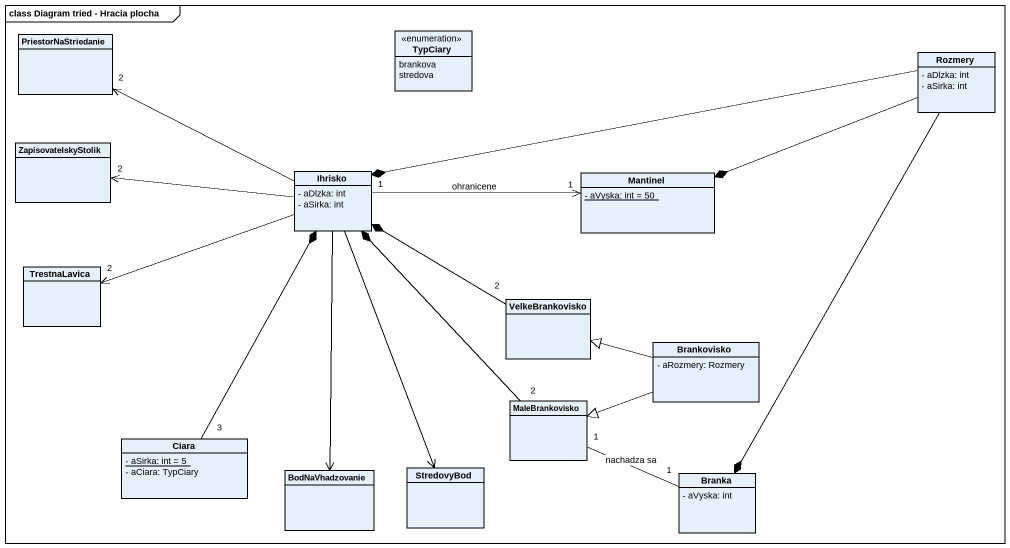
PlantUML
@startuml
mainframe class Diagram tried - Hracia plocha
hide circle
hide empty members
skinparam classAttributeIconSize 0
class PriestorNaStriedanie
enum TypCiary {
  brankova
  stredova
}
class Rozmery {
  - aDlzka: int
  - aSirka: int
}
class ZapisovatelskyStolik
class Ihrisko {
  - aDlzka: int
  - aSirka: int
}
class Mantinel {
  {static} - aVyska: int = 50
}
class TrestnaLavica
class VelkeBrankovisko
class Brankovisko {
  - aRozmery: Rozmery
}
class MaleBrankovisko
class Ciara {
  {static} - aSirka: int = 5
  - aCiara: TypCiary
}
class BodNaVhadzovanie
class StredovyBod
class Branka {
  - aVyska: int
}
Rozmery -left-* Ihrisko
Rozmery -left-* Mantinel
Rozmery --* Branka
Ihrisko -left-> "2" PriestorNaStriedanie
Ihrisko -left-> "2" ZapisovatelskyStolik
Ihrisko -left-> "2" TrestnaLavica
Ihrisko --> BodNaVhadzovanie
Ihrisko --> StredovyBod
Mantinel "1" <-left- "1" Ihrisko : ohranicene
VelkeBrankovisko "2" -left-* Ihrisko
Brankovisko -left-|> VelkeBrankovisko
Brankovisko -left-|> MaleBrankovisko
MaleBrankovisko "2" -up-* Ihrisko
Ciara "3" -up-* Ihrisko
Branka "1" -left- "1" MaleBrankovisko : nachadza sa
@enduml
